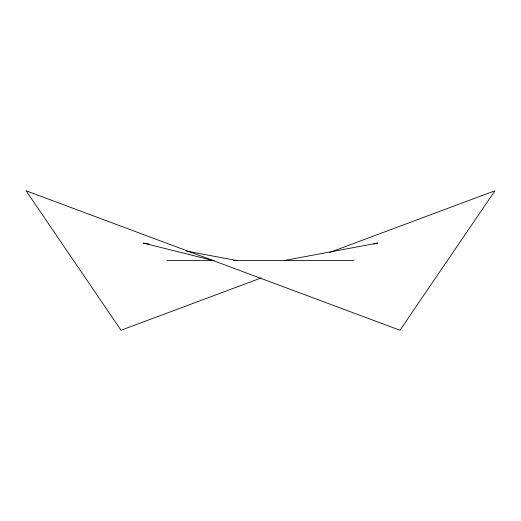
<?xml version="1.0" encoding="UTF-8"?>
<svg xmlns="http://www.w3.org/2000/svg" width="521" height="521" viewBox="0 0 521 521"><rect width="100%" height="100%" fill="white"/><g stroke="black" fill="none" stroke-linecap="round" stroke-linejoin="round"><path stroke-width="0.78" d="M261.158 277.967L121.035 330.236L26.05 190.764L399.965 330.236L494.95 190.764L329.695 252.405M373.804 244.043L377.725 243.066L284.245 260.5M167.02 260.5L214.17 260.5M233.512 260.5L353.98 260.5M149.664 244.258L143.275 243.066L213.011 260.5M186.42 251.115L236.755 260.5"/></g></svg>
